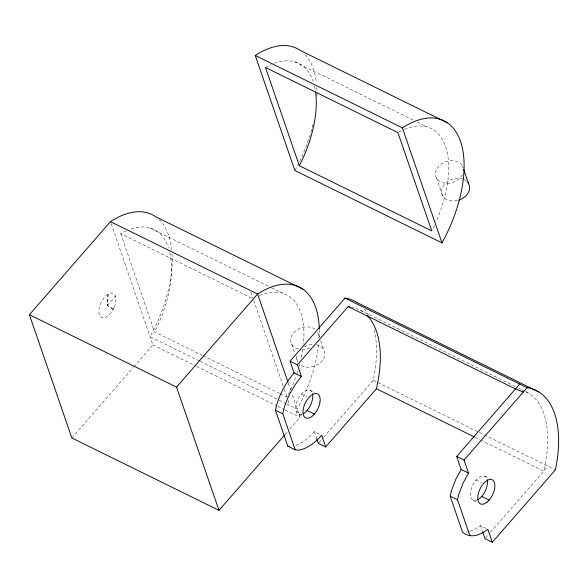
<?xml version="1.0" encoding="UTF-8"?>
<svg xmlns="http://www.w3.org/2000/svg" width="588" height="588" viewBox="0 0 588 588"><rect width="100%" height="100%" fill="white"/><g stroke="black" fill="none" stroke-linecap="round" stroke-linejoin="round"><path stroke-width="0.44" stroke-dasharray="2.94 2.21" d="M113.014 309.538L107.406 305.429L107.81 294.419M113.381 308.862L107.406 305.429L108.302 294.11M107.406 305.429L115.513 296.117M71.846 437.979L133.101 367.662M133.697 366.971L152.917 344.913L111.066 223.374M285.048 434.539L287.451 431.783M289.847 429.027L300.056 417.311L291.868 393.519M318.953 442.661L323.135 437.862M323.731 437.178L373.292 380.282A112.933 58.374 -63.8 0 0 373.77 328.089M485.585 537.932L487.981 535.176M490.385 532.419L548.031 466.255M486.232 528.443L480.506 525.628L473.215 530.266L469.834 531.251M466.46 532.236L468.989 531.501M351.124 307.134L354.432 307.744A107.383 55.507 -63.8 0 1 364.641 313.191M294.779 61.836L414.048 120.518M417.34 122.135L427.211 126.993M360.194 310.155L515.257 386.456M518.543 388.073L522.644 390.087M525.922 391.704L527.568 392.512M150.006 228.026L270.921 287.517M271.744 287.922L282.438 293.184M126.405 230.783A88.626 45.813 -63.8 0 0 120.724 233.679L253.156 298.836M373.292 380.282L478.794 432.187M479.617 432.592L555.388 469.871M474.884 437.193L479.808 439.618M480.624 440.022L543.804 471.106L545.951 460.228A107.383 55.507 -63.8 0 0 525.172 391.329M309.817 390.087L314.72 392.505M484.549 476.06L489.451 478.47M301.379 394.041L307.105 396.856M476.111 480.014L481.837 482.829M120.724 233.679L154.548 331.904L202.257 355.373M203.073 355.777L279.572 393.416M280.395 393.82L286.973 397.054A88.626 45.813 -63.8 0 0 296.08 375.908M199.42 360.966L150.087 336.696A101.209 52.317 -63.8 0 0 172.041 253.796M200.243 361.37L278.359 399.803M279.182 400.207L285.761 403.449M286.584 403.853L297.227 409.086A101.209 52.317 -63.8 0 0 318.814 342.863M296.102 411.563L301.82 414.378M298.601 414.422L302.688 416.436M473.333 500.395L477.419 502.409M152.917 344.913L195.664 365.942M196.48 366.346L277.044 405.985M277.867 406.389L284.438 409.623M285.261 410.027L300.056 417.311M295.889 445.359A47.893 24.755 -63.8 0 0 314.315 431.607L321.673 435.223M462.535 166.095L463.116 167.778M436.458 177.936L442.521 195.547M480.506 525.628L482.3 530.824M319.497 337.321L317.763 332.286A14.369 10.944 -19 0 1 318.623 337.924M320.651 340.673L323.826 349.897M291.685 344.127L294.86 353.351M296.014 356.703L297.749 361.738A14.369 10.944 -19 0 1 296.889 356.1M314.315 431.607L316.91 439.155M288.296 383.141L290.678 390.057M250.841 292.104L252.862 297.991M253.751 300.556L284.011 388.44M284.305 389.3L286.973 397.054M288.135 400.421L289.869 405.47M316.322 344.781A14.369 10.944 -19 0 1 321.82 361.245A14.369 10.944 -19 0 1 299.542 364.046M304.239 346.802A14.369 10.944 -19 0 1 312.794 344.465M309.935 347.898A14.369 10.944 -19 0 1 302.717 349.559M298.359 349.044A14.369 10.944 -19 0 1 293.684 332.779A14.369 10.944 -19 0 1 315.396 329.486M159.025 219.486A101.209 52.317 -63.8 0 1 171.777 250.407M319.328 329.692A101.209 52.317 -63.8 0 1 319.24 336.931M131.183 228.938A88.626 45.813 -63.8 0 1 168.344 247.541M169.763 252.487A88.626 45.813 -63.8 0 1 154.548 331.904M259.646 295.588A88.626 45.813 -63.8 0 1 303.423 344.017M302.746 349.485A88.626 45.813 -63.8 0 1 301.1 358.386M299.799 363.774A88.626 45.813 -63.8 0 1 299.071 366.478M297.8 370.749A88.626 45.813 -63.8 0 1 296.381 375.048M404.412 129.404A88.626 45.813 -63.8 0 1 435.914 222.154M434.451 225.358A88.626 45.813 -63.8 0 1 431.746 230.871M398.738 132.19A88.626 45.813 -63.8 0 1 403.611 129.75M305.069 54.581A101.209 52.317 -63.8 0 1 316.373 82.57M316.814 87.605A101.209 52.317 -63.8 0 1 316.983 92.889M316.983 93.786A101.209 52.317 -63.8 0 1 316.939 96.513M313.007 124.369A101.209 52.317 -63.8 0 1 310.361 134.027M310.104 134.858A101.209 52.317 -63.8 0 1 299.064 162.442M298.66 163.266A101.209 52.317 -63.8 0 1 295.294 169.712M457.221 200.515A14.369 10.944 -19 0 1 441.919 188.799A14.369 10.944 -19 0 1 463.506 179.325M464.248 179.656A14.369 10.944 -19 0 1 466.806 181.405M274.383 63.298A88.626 45.813 -63.8 0 1 313.117 81.357M314.536 86.296A88.626 45.813 -63.8 0 1 315.668 92.603M265.497 67.488A88.626 45.813 -63.8 0 1 271.178 64.592M462.403 174.68A14.369 10.944 -19 0 1 440.339 181.743A14.369 10.944 -19 0 1 442.095 163.508A14.369 10.944 -19 0 1 463.101 167.411M301.879 414.327A13.406 6.931 -63.8 0 1 297.954 399.267A13.406 6.931 -63.8 0 1 312.316 392.953M364.398 309.119A112.933 58.374 -63.8 0 1 368.742 315.433M477.338 499.998A13.406 6.931 -63.8 0 1 472.436 485.761A13.406 6.931 -63.8 0 1 487.048 478.919M521.806 390.101A107.383 55.507 -63.8 0 1 524.342 390.983M113.91 307.891L112.234 310.956A13.406 6.931 -63.8 0 1 99.298 314.734A13.406 6.931 -63.8 0 1 106.773 295.08L109.008 293.655A13.406 6.931 -63.8 0 1 113.91 307.891"/><path stroke-width="0.88" d="M316.91 439.155L318.358 443.345L325.715 446.968L376.423 388.749L378.576 377.878A107.383 55.507 -63.8 0 0 367.096 315.44M325.715 446.968L321.673 435.223A47.893 24.755 -63.8 0 1 298.241 450.136L295.169 449.769L287.811 446.145L275.441 410.218L276.588 405.007A47.893 24.755 -63.8 0 1 294.103 372.91L290.06 361.172L345.002 298.101A112.933 58.374 -63.8 0 1 356.644 302.357L538.733 391.946M295.169 449.769L282.799 413.834L283.945 408.631A47.893 24.755 -63.8 0 1 301.46 376.526L297.418 364.788L290.06 361.172M345.002 298.101L527.091 387.698A112.933 58.374 -63.8 0 1 555.388 469.871L492.34 542.246L487.864 529.244C480.47 534.977 470.665 539.167 462.543 532.118L450.173 496.191L451.319 490.98L455.715 479.433L461.161 469.445L456.685 456.45L519.733 384.074M469.9 535.741L457.53 499.807L458.677 494.596L463.072 483.049L468.518 473.061L464.042 460.066L456.685 456.45M284.445 435.23L218.986 510.369L71.846 437.979L29.4 314.712L110.471 221.647A101.209 52.317 -63.8 0 1 155.622 216.707L302.769 289.098M218.986 510.369L176.54 387.11L257.618 294.044A101.209 52.317 -63.8 0 1 319.306 328.802M297.418 364.788L348.133 306.576L349.573 306.84M464.042 460.066L527.091 387.698M287.811 446.145L289.347 446.329M523.283 392.064L515.507 388.925L348.133 306.576M447.541 122.914L300.394 50.517A101.209 52.317 -63.8 0 0 255.243 55.456L294.86 170.505L442 242.903A101.209 52.317 -63.8 0 0 460.507 141.399A101.209 52.317 -63.8 0 0 402.39 127.853L255.243 55.456M299.321 165.713L431.746 230.871L397.929 132.645L265.497 67.488L299.321 165.713A88.626 45.813 -63.8 0 0 315.668 92.603M110.471 221.647L257.618 294.044L287.995 382.274M376.423 388.749L474.06 436.788M294.103 372.91L301.46 376.526M461.161 469.445L468.518 473.061M307.039 410.475L314.396 414.092M481.77 496.448L489.128 500.065M275.441 410.218L282.799 413.834M450.173 496.191L457.53 499.807M492.34 542.246L484.982 538.623L482.594 531.692M29.4 314.712L176.54 387.11M463.689 169.454L468.599 183.706M402.39 127.853L442 242.903M467.805 182.493A14.369 10.944 -19 0 1 458.669 200.126M312.529 393.703A13.406 6.931 -63.8 0 1 303.342 413.636M487.261 479.668A13.406 6.931 -63.8 0 1 478.081 499.609M320.004 401.927L319.299 405.11A13.406 6.931 -63.8 0 1 307.833 418.266A13.406 6.931 -63.8 0 1 303.834 406.646A13.406 6.931 -63.8 0 1 315.3 393.482L317.175 393.71A13.406 6.931 -63.8 0 1 320.004 401.927M486.93 502.196A13.406 6.931 -63.8 0 0 493.398 480.734A13.406 6.931 -63.8 0 0 478.566 492.619A13.406 6.931 -63.8 0 0 486.93 502.196"/></g></svg>
